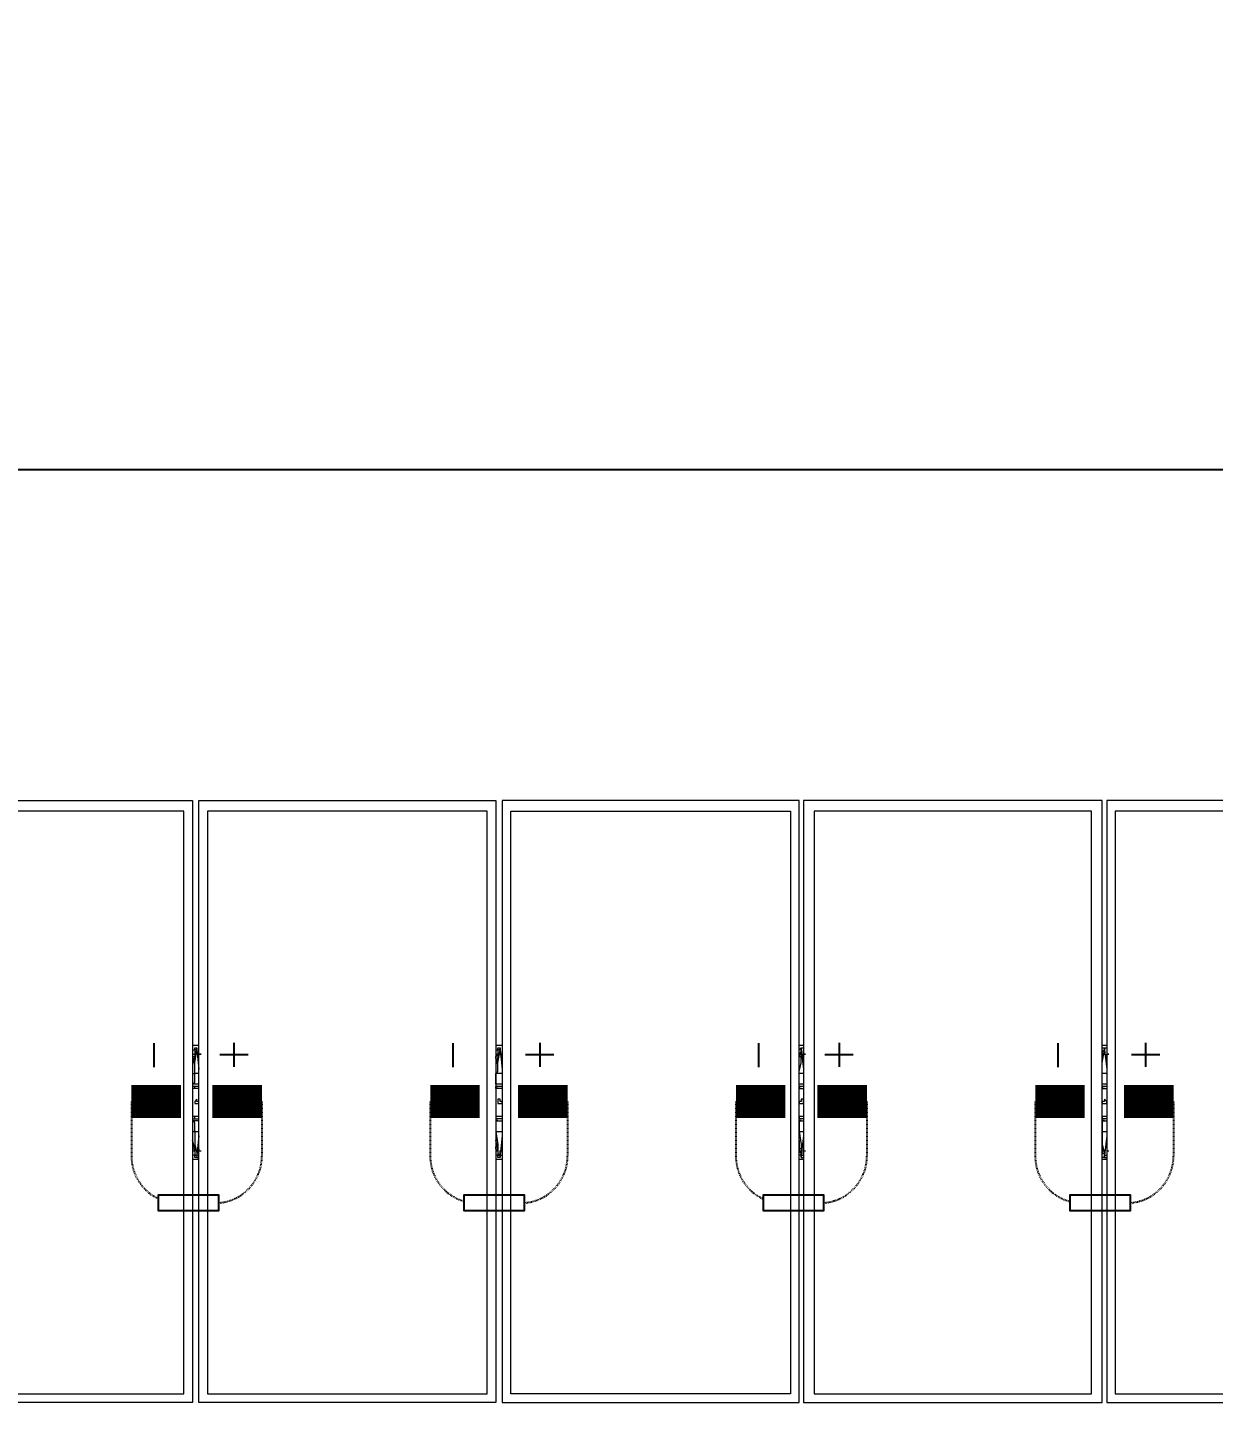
# Model space of a CAD drawing. Header units: feet. Extents: x -9903 to 12307, y -41 to 4121.
# Drawn here: x 1779.1 to 1957.5, y 1356.8 to 1563.6 of the extents above; entities that cross this region are included whole.
import ezdxf

# ---------------------------------------------------------------- set-up
doc = ezdxf.new("R2010")
doc.units = ezdxf.units.FT
doc.header["$MEASUREMENT"] = 0
doc.linetypes.add('HIDDEN', pattern=[0.375, 0.25, -0.125])
for name, color, linetype in [('E-HARN-COMP', 8, 'Continuous'), ('E-TRNK-CABL-NEG', 6, 'HIDDEN'), ('E-TRUNK-CABLE-POS', 6, 'HIDDEN'), ('G-ANNO-TEXT', 1, 'Continuous'), ('Polarity-Text', 7, 'Continuous')]:
    doc.layers.add(name, color=color, linetype=linetype)
doc.styles.add('NEI-A', font='arial.ttf')

# ---------------------------------------------------------------- blocks, each defined once
blk = doc.blocks.new('A$Cc93f9aa1')
at = {"lineweight": 5}
for points in [[(8.6296, 0), (8.3997, 0), (8.3997, 0.4666), (8.6296, 0.4666)], [(8.623, 0.0067), (8.623, 0.4583), (8.4063, 0.4583), (8.4063, 0.0067)], [(8.8646, 0), (8.6346, 0), (8.6346, 0.4666), (8.8646, 0.4666)], [(8.858, 0.0067), (8.858, 0.4583), (8.6413, 0.4583), (8.6413, 0.0067)], [(8.8696, 0), (9.0996, 0), (9.0996, 0.4666), (8.8696, 0.4666)], [(8.8763, 0.4583), (9.093, 0.4583), (9.093, 0.0067), (8.8763, 0.0067)], [(9.103, 0), (9.3346, 0), (9.3346, 0.4666), (9.103, 0.4666)], [(9.3263, 0.0067), (9.3263, 0.4583), (9.1113, 0.4583), (9.1113, 0.0067)], [(9.338, 0), (9.5679, 0), (9.5679, 0.4666), (9.338, 0.4666)], [(9.3446, 0.4583), (9.3446, 0.0067), (9.5613, 0.0067), (9.5613, 0.4583)], [(8.633, 0.235), (8.6313, 0.2333), (8.6313, 0.2317), (8.6346, 0.2317), (8.6346, 0.2333), (8.633, 0.2333)], [(8.868, 0.235), (8.8663, 0.235), (8.8663, 0.2317), (8.8696, 0.2317), (8.8696, 0.2333), (8.868, 0.2333)], [(9.1013, 0.235), (9.1013, 0.2333), (9.0996, 0.2333), (9.0996, 0.2317), (9.1013, 0.2317), (9.103, 0.2317), (9.103, 0.2333), (9.103, 0.235)], [(9.3363, 0.235), (9.3363, 0.2333), (9.3346, 0.2333), (9.3346, 0.2317), (9.3363, 0.2317), (9.338, 0.2317), (9.338, 0.2333)]]:
    blk.add_lwpolyline(points, close=True, dxfattribs=at)
for points in [[(8.6346, 0.2767), (8.6296, 0.2767)], [(8.6296, 0.255), (8.6313, 0.255), (8.6313, 0.2633), (8.633, 0.2733)], [(8.633, 0.27), (8.633, 0.2733), (8.6313, 0.2733), (8.6313, 0.2683)], [(8.633, 0.2733), (8.633, 0.275), (8.633, 0.2733)], [(8.8696, 0.2767), (8.8646, 0.2767)], [(8.868, 0.27), (8.868, 0.2733), (8.8663, 0.2733), (8.8663, 0.27), (8.8646, 0.2683)], [(8.8663, 0.255), (8.8646, 0.255), (8.8663, 0.2567), (8.8663, 0.2633), (8.868, 0.2733)], [(8.868, 0.2733), (8.868, 0.275), (8.868, 0.2733)], [(9.103, 0.2767), (9.0996, 0.2767)], [(9.1013, 0.255), (9.0996, 0.255), (9.0996, 0.2567), (9.1013, 0.2633), (9.1013, 0.2733), (9.1013, 0.275), (9.1013, 0.2717), (9.0996, 0.27), (9.0996, 0.2683)], [(9.1013, 0.275), (9.103, 0.275)], [(9.103, 0.27), (9.103, 0.2733)], [(9.338, 0.2767), (9.3346, 0.2767)], [(9.3363, 0.27), (9.3363, 0.2733), (9.3346, 0.2717), (9.3346, 0.2683)], [(9.3363, 0.255), (9.3346, 0.255), (9.3346, 0.2633), (9.3363, 0.2733)], [(9.3363, 0.275), (9.338, 0.275)], [(9.3363, 0.2733), (9.3363, 0.275), (9.3363, 0.2733)], [(8.633, 0.2467), (8.6313, 0.2467), (8.6296, 0.2467), (8.6313, 0.2483), (8.6313, 0.255)], [(8.6346, 0.2467), (8.6296, 0.2467)], [(8.8663, 0.2467), (8.8646, 0.2467), (8.8646, 0.255)], [(8.8696, 0.2467), (8.8646, 0.2467)], [(9.1013, 0.2467), (9.0996, 0.2467), (9.0996, 0.255)], [(9.103, 0.2467), (9.0996, 0.2467)], [(9.3363, 0.2467), (9.3346, 0.2467), (9.3346, 0.255)], [(9.338, 0.2467), (9.3346, 0.2467)], [(8.6346, 0.245), (8.6313, 0.245), (8.6296, 0.245)], [(8.6346, 0.2433), (8.6313, 0.2433), (8.6296, 0.2433)], [(8.6313, 0.2433), (8.6313, 0.245)], [(8.8696, 0.245), (8.8646, 0.245), (8.8663, 0.245)], [(8.8696, 0.2433), (8.8663, 0.2433), (8.8646, 0.2433), (8.8646, 0.245)], [(9.103, 0.245), (9.0996, 0.245), (9.1013, 0.245)], [(9.0996, 0.245), (9.0996, 0.2433), (9.103, 0.2433)], [(9.338, 0.245), (9.3346, 0.245), (9.3363, 0.245)], [(9.3346, 0.245), (9.3346, 0.2433), (9.338, 0.2433)], [(8.6346, 0.2217), (8.6313, 0.2217), (8.6296, 0.2217)], [(8.6296, 0.22), (8.6313, 0.22), (8.6346, 0.22)], [(8.6313, 0.21), (8.6313, 0.2167), (8.6296, 0.2183), (8.6313, 0.2183), (8.6296, 0.2183)], [(8.6313, 0.22), (8.6313, 0.2217)], [(8.6346, 0.2183), (8.6313, 0.2183)], [(8.8696, 0.2217), (8.8663, 0.2217), (8.8646, 0.2217), (8.8646, 0.22)], [(8.8696, 0.22), (8.8646, 0.22), (8.8663, 0.22)], [(8.8663, 0.2183), (8.8646, 0.2183), (8.8646, 0.21), (8.8663, 0.2), (8.8663, 0.1933), (8.868, 0.1917), (8.8696, 0.1917)], [(8.8646, 0.2183), (8.8696, 0.2183)], [(9.103, 0.2217), (9.0996, 0.2217), (9.0996, 0.22)], [(9.103, 0.22), (9.0996, 0.22), (9.1013, 0.22)], [(9.1013, 0.2183), (9.0996, 0.2183), (9.0996, 0.21), (9.1013, 0.2), (9.1013, 0.1917), (9.1013, 0.19), (9.103, 0.19)], [(9.0996, 0.2183), (9.103, 0.2183)], [(9.338, 0.2217), (9.3346, 0.2217), (9.3346, 0.22)], [(9.338, 0.22), (9.3346, 0.22), (9.3363, 0.22)], [(9.3363, 0.2183), (9.3346, 0.2183), (9.3346, 0.21), (9.3346, 0.2), (9.3363, 0.1933), (9.3363, 0.1917), (9.338, 0.1917)], [(9.3346, 0.2183), (9.338, 0.2183)], [(8.6296, 0.21), (8.6313, 0.21), (8.6313, 0.2), (8.633, 0.1933), (8.633, 0.1917), (8.6346, 0.1917)], [(8.6313, 0.1967), (8.6313, 0.195), (8.6313, 0.1917), (8.633, 0.1917), (8.633, 0.19), (8.6346, 0.19)], [(8.633, 0.195), (8.633, 0.1917), (8.633, 0.19)], [(8.8646, 0.1967), (8.8663, 0.195), (8.8663, 0.1917), (8.868, 0.1917), (8.868, 0.19), (8.868, 0.1917), (8.868, 0.195)], [(9.1013, 0.19), (9.1013, 0.1933), (9.0996, 0.195), (9.0996, 0.1967)], [(9.1013, 0.1917), (9.103, 0.1917), (9.103, 0.195)], [(9.3346, 0.1967), (9.3346, 0.1933), (9.3363, 0.1933), (9.3363, 0.19), (9.3363, 0.1917), (9.3363, 0.195)], [(8.6346, 0.1883), (8.6296, 0.1883)], [(8.8696, 0.1883), (8.8646, 0.1883)], [(9.103, 0.1883), (9.0996, 0.1883)], [(9.338, 0.1883), (9.3346, 0.1883)], [(9.3363, 0.19), (9.338, 0.19)]]:
    blk.add_lwpolyline(points, dxfattribs=at)
at = {"color": 8, "lineweight": 5, "true_color": 0x808080}
for points in [[(8.6346, 0.2767), (8.6296, 0.2767)], [(8.6296, 0.2733), (8.6313, 0.2733), (8.6313, 0.275), (8.633, 0.275)], [(8.6296, 0.27), (8.6313, 0.27), (8.6313, 0.2683), (8.6296, 0.2617)], [(8.6296, 0.2683), (8.6313, 0.2683), (8.6313, 0.2667), (8.6296, 0.2667)], [(8.633, 0.2733), (8.633, 0.2733)], [(8.633, 0.2733), (8.6346, 0.2583)], [(8.6346, 0.2683), (8.6346, 0.27)], [(8.8696, 0.2767), (8.8646, 0.2767)], [(8.8646, 0.2733), (8.8663, 0.2733), (8.8663, 0.275), (8.868, 0.275)], [(8.8646, 0.27), (8.8663, 0.27), (8.8663, 0.2683), (8.8646, 0.2617)], [(8.8646, 0.2667), (8.8646, 0.2683)], [(8.868, 0.2733), (8.868, 0.2733)], [(8.868, 0.2733), (8.8696, 0.2583)], [(8.8696, 0.2683), (8.868, 0.27)], [(9.103, 0.2767), (9.0996, 0.2767)], [(9.0996, 0.2733), (9.1013, 0.275)], [(9.0996, 0.2617), (9.0996, 0.27), (9.1013, 0.27)], [(9.0996, 0.2667), (9.0996, 0.2683), (9.1013, 0.2683)], [(9.1013, 0.2733), (9.103, 0.2583)], [(9.103, 0.2733), (9.103, 0.2733)], [(9.103, 0.2683), (9.103, 0.27)], [(9.338, 0.2767), (9.3346, 0.2767)], [(9.3346, 0.2733), (9.3346, 0.275), (9.3363, 0.275)], [(9.3346, 0.2617), (9.3346, 0.27), (9.3363, 0.27)], [(9.3346, 0.2667), (9.3346, 0.2683)], [(9.3363, 0.2733), (9.3363, 0.2733)], [(9.3363, 0.2733), (9.338, 0.2583)], [(9.338, 0.2683), (9.338, 0.27)], [(8.6346, 0.255), (8.6313, 0.255)], [(8.8696, 0.255), (8.8646, 0.255)], [(9.103, 0.255), (9.0996, 0.255)], [(9.338, 0.255), (9.3346, 0.255)], [(8.6296, 0.195), (8.6313, 0.195), (8.6313, 0.1967), (8.6296, 0.2033)], [(8.6313, 0.21), (8.6346, 0.21)], [(8.6346, 0.2067), (8.633, 0.1917)], [(8.8646, 0.21), (8.8696, 0.21)], [(8.8646, 0.195), (8.8663, 0.195), (8.8663, 0.1967), (8.8646, 0.2033)], [(8.8696, 0.2067), (8.868, 0.1917)], [(9.0996, 0.21), (9.103, 0.21)], [(9.0996, 0.2033), (9.0996, 0.195), (9.1013, 0.195)], [(9.103, 0.2067), (9.1013, 0.1917)], [(9.3346, 0.21), (9.338, 0.21)], [(9.3346, 0.2033), (9.3346, 0.195), (9.3363, 0.195)], [(9.338, 0.2067), (9.3363, 0.1917)], [(8.6296, 0.1967), (8.6313, 0.1967), (8.6313, 0.1983), (8.6296, 0.1983)], [(8.6346, 0.1967), (8.6346, 0.195), (8.6363, 0.195)], [(8.8646, 0.1967), (8.8646, 0.1983)], [(8.868, 0.195), (8.8696, 0.1967)], [(9.1013, 0.1967), (9.0996, 0.1967), (9.0996, 0.1983)], [(9.103, 0.1967), (9.103, 0.195), (9.1046, 0.195)], [(9.3346, 0.1967), (9.3346, 0.1983)], [(9.338, 0.1967), (9.338, 0.195), (9.3396, 0.195)], [(8.633, 0.19), (8.6313, 0.19), (8.6313, 0.1917), (8.6296, 0.1917)], [(8.6346, 0.1883), (8.6296, 0.1883)], [(8.633, 0.1917), (8.633, 0.1917)], [(8.868, 0.19), (8.8663, 0.19), (8.8663, 0.1917), (8.8646, 0.1917)], [(8.8696, 0.1883), (8.8646, 0.1883)], [(8.868, 0.1917), (8.868, 0.1917)], [(9.1013, 0.19), (9.1013, 0.1917), (9.0996, 0.1917)], [(9.103, 0.1883), (9.0996, 0.1883)], [(9.103, 0.1917), (9.103, 0.1917)], [(9.3363, 0.19), (9.3346, 0.19), (9.3346, 0.1917)], [(9.338, 0.1883), (9.3346, 0.1883)], [(9.3363, 0.1917), (9.3363, 0.1917)]]:
    blk.add_lwpolyline(points, dxfattribs=at)
for points in [[(8.6363, 0.27), (8.6346, 0.27)], [(8.8696, 0.27), (8.868, 0.27)], [(9.1046, 0.27), (9.103, 0.27)], [(9.3396, 0.27), (9.338, 0.27)], [(8.868, 0.195), (8.8696, 0.195)]]:
    blk.add_lwpolyline(points, close=True, dxfattribs=at)

msp = doc.modelspace()

# ---------------------------------------------------------------- linework, layer by layer
at = {"layer": 'E-HARN-COMP', "const_width": 5}
for points in [[(1794.76, 1402.04), (1802.21, 1402.04)], [(1806.92, 1402.04), (1814.38, 1402.04)], [(1839.68, 1402.04), (1847.14, 1402.04)], [(1852.89, 1402.04), (1860.34, 1402.04)], [(1885.64, 1402.04), (1893.1, 1402.04)], [(1897.9, 1402.04), (1905.35, 1402.04)], [(1930.65, 1402.04), (1938.11, 1402.04)], [(1944, 1402.04), (1951.45, 1402.04)]]:
    msp.add_lwpolyline(points, dxfattribs=at)
at = {"layer": 'E-HARN-COMP'}
for points in [[(1803.34, 1387.95), (1798.78, 1387.95), (1798.78, 1385.63), (1803.34, 1385.63)], [(1803.34, 1385.63), (1807.91, 1385.63), (1807.91, 1387.95), (1803.34, 1387.95)], [(1849.3, 1387.95), (1844.74, 1387.95), (1844.74, 1385.63), (1849.3, 1385.63)], [(1849.3, 1385.63), (1853.87, 1385.63), (1853.87, 1387.95), (1849.3, 1387.95)], [(1894.31, 1387.95), (1889.75, 1387.95), (1889.75, 1385.63), (1894.31, 1385.63)], [(1894.31, 1385.63), (1898.88, 1385.63), (1898.88, 1387.95), (1894.31, 1387.95)], [(1940.41, 1387.95), (1935.85, 1387.95), (1935.85, 1385.63), (1940.41, 1385.63)], [(1940.41, 1385.63), (1944.98, 1385.63), (1944.98, 1387.95), (1940.41, 1387.95)]]:
    msp.add_lwpolyline(points, dxfattribs=at)
at = {"layer": 'E-TRNK-CABL-NEG', "ltscale": 0.1}
for points in [[(1794.76, 1402.04), (1794.76, 1393.8, 0.289984), (1798.78, 1387.45, 0.289984)], [(1839.68, 1402.04), (1839.68, 1393.8, 0.333388), (1844.74, 1387.06, 0.333388)], [(1885.64, 1402.04), (1885.64, 1393.8, 0.293541), (1889.75, 1387.41, 0.293541)], [(1930.65, 1402.04), (1930.65, 1393.8, 0.338726), (1935.84, 1387.02, 0.338726)]]:
    msp.add_lwpolyline(points, format="xyb", dxfattribs=at)
at = {"layer": 'E-TRUNK-CABLE-POS', "ltscale": 0.1}
for points in [[(1814.38, 1402.04), (1814.38, 1393.8, -0.391396), (1807.91, 1386.8, -0.391396)], [(1860.34, 1402.04), (1860.34, 1393.8, -0.391396), (1853.87, 1386.8, -0.391396)], [(1905.35, 1402.04), (1905.35, 1393.8, -0.391396), (1898.88, 1386.8, -0.391396)], [(1951.45, 1402.04), (1951.45, 1393.8, -0.391396), (1944.98, 1386.8, -0.391396)]]:
    msp.add_lwpolyline(points, format="xyb", dxfattribs=at)
at = {"layer": 'G-ANNO-TEXT', "flags": 128}
msp.add_lwpolyline([(1394.94, 1483.44, -0.298343), (1413.45, 1497.09), (2032.27, 1497.09, 0.298343), (2050.78, 1510.74, 0.298343), (2069.29, 1497.09), (2684.99, 1497.09)], format="xyb", dxfattribs=at)
at = {"layer": 'Polarity-Text'}
for p, q in [((1798.15, 1410.82), (1798.15, 1407.2)), ((1810.18, 1410.89), (1810.18, 1407.27)), ((1843.08, 1410.82), (1843.08, 1407.2)), ((1856.15, 1410.89), (1856.15, 1407.27)), ((1889.04, 1410.82), (1889.04, 1407.2)), ((1901.16, 1410.89), (1901.16, 1407.27)), ((1934.05, 1410.82), (1934.05, 1407.2)), ((1947.26, 1410.89), (1947.26, 1407.27)), ((1812.32, 1409.08), (1808.05, 1409.08)), ((1858.29, 1409.08), (1854.01, 1409.08)), ((1903.29, 1409.08), (1899.02, 1409.08)), ((1949.39, 1409.08), (1945.12, 1409.08))]:
    msp.add_line(p, q, dxfattribs=at)

# ---------------------------------------------------------------- block references
at = {"xscale": 194.04614304, "yscale": 194.04614304, "zscale": 194.04614304}
msp.add_blockref('A$Cc93f9aa1', (129.4, 1356.77), dxfattribs=at)

# ---------------------------------------------------------------- texts
at = {"layer": 'G-ANNO-TEXT', "insert": (2114.47, 1553.58), "char_height": 20, "width": 429.1632, "attachment_point": 3, "style": 'NEI-A', "bg_fill": 3, "box_fill_scale": 1.5, "bg_fill_color": 256, "bg_fill_transparency": 0}
msp.add_mtext('STRING #1', dxfattribs=at)

doc.saveas('drawing.dxf')
